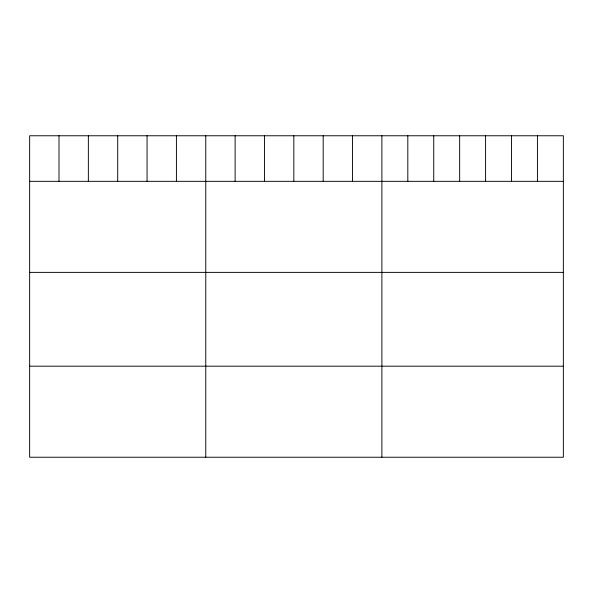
<?xml version="1.0" encoding="UTF-8"?>
<svg xmlns="http://www.w3.org/2000/svg" width="593" height="593" viewBox="0 0 593 593"><rect width="100%" height="100%" fill="white"/><g stroke="black" fill="none" stroke-linecap="round" stroke-linejoin="round"><path stroke-width="0.89" d="M563.35 181.332L563.35 457.233L29.65 457.233L29.65 135.767L563.35 135.767L563.35 181.332L29.65 181.332M29.65 272.38L563.35 272.38M29.65 366.185L563.35 366.185M537.428 135.767L537.428 181.332M511.507 135.767L511.507 181.332M485.585 135.767L485.585 181.332M459.657 135.767L459.657 181.332M433.735 135.767L433.735 181.332M407.814 135.767L407.814 181.332M381.892 135.767L381.892 457.233M352.538 135.767L352.538 181.332M323.185 135.767L323.185 181.332M293.831 135.767L293.831 181.332M264.478 135.767L264.478 181.332M235.124 135.767L235.124 181.332M205.771 135.767L205.771 457.233M176.417 135.767L176.417 181.332M147.064 135.767L147.064 181.332M117.71 135.767L117.71 181.332M88.357 135.767L88.357 181.332M59.003 135.767L59.003 181.332"/></g></svg>
